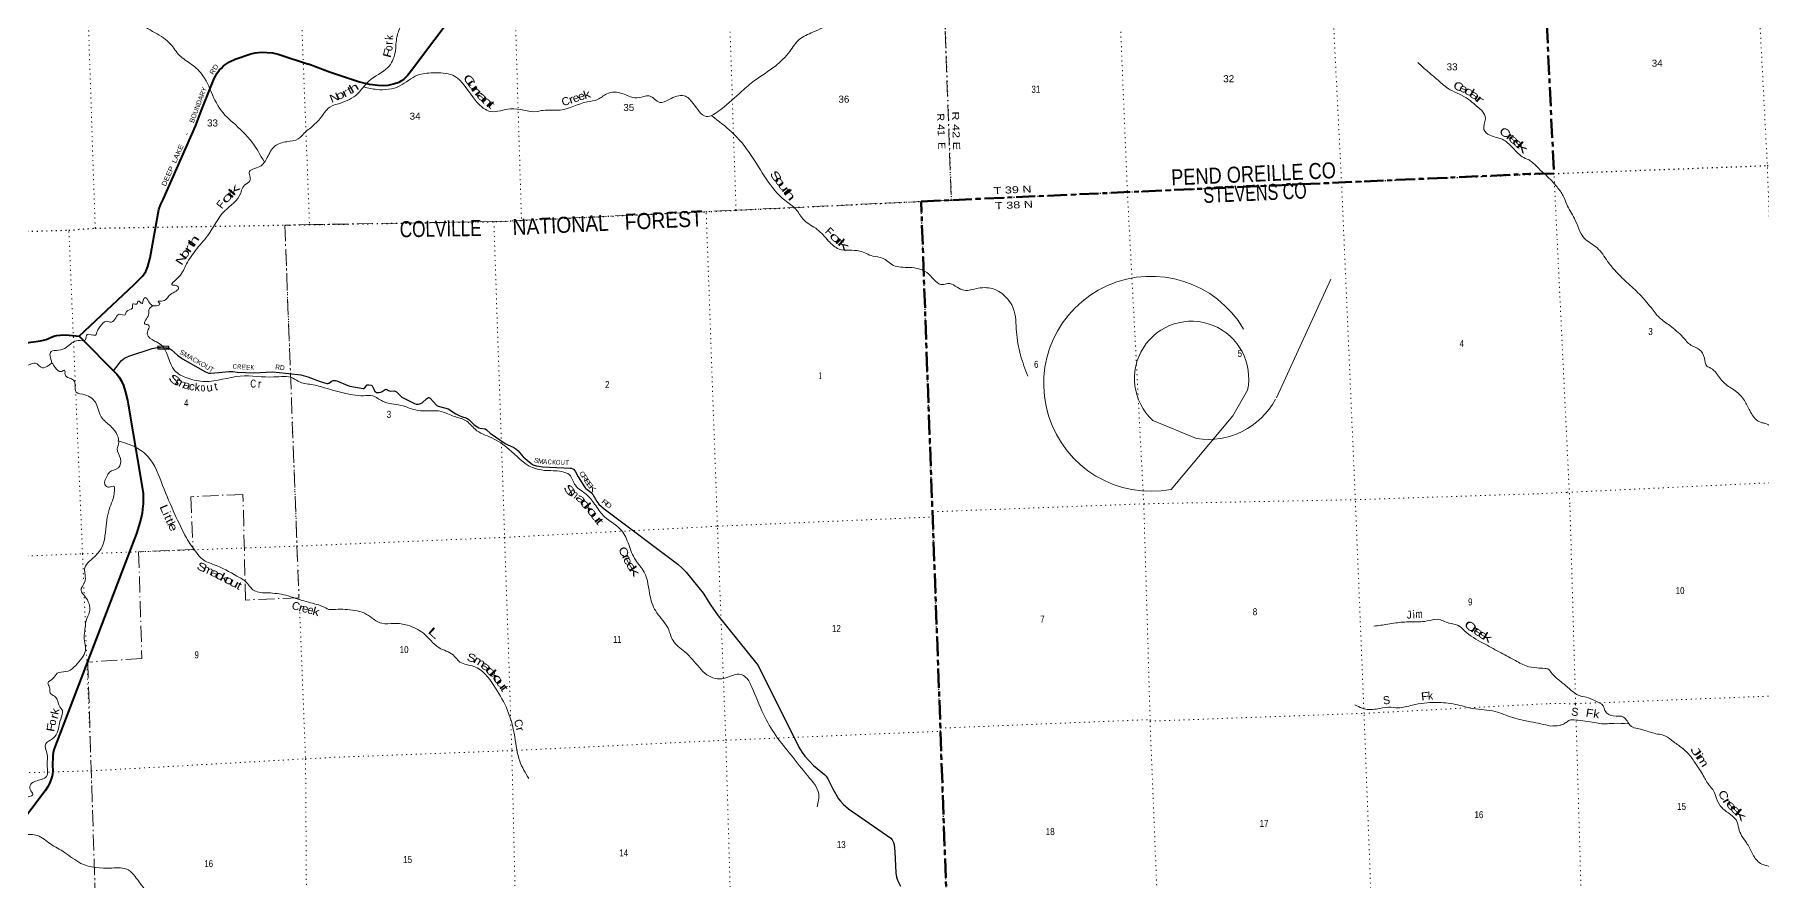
# Model space of a CAD drawing. Header units: feet. Extents: x 727543 to 978287, y 379550 to 572970.
# Drawn here: x 813694 to 856891, y 490263 to 511424 of the extents above; entities that cross this region are included whole.
import ezdxf
from ezdxf.enums import TextEntityAlignment as Align

# ---------------------------------------------------------------- set-up
doc = ezdxf.new("R2010")
doc.units = ezdxf.units.FT
doc.header["$LTSCALE"] = 80
for name, pattern in [('DOT_DASHED', [7.7, 5, -1.2, 0.3, -1.2]), ('DOTTED', [1.5, 0.3, -1.2]), ('LONG_DASH_SHORT_DASH', [9.9, 6, -1.2, 1.5, -1.2])]:
    doc.linetypes.add(name, pattern=pattern)
for name, color, linetype, lineweight in [('11', 7, 'LONG_DASH_SHORT_DASH', 60), ('26', 7, 'Continuous', 40), ('29', 7, 'Continuous', 25), ('31', 7, 'Continuous', 13), ('34', 7, 'Continuous', 25), ('39', 7, 'Continuous', 13), ('44', 7, 'DOT_DASHED', 13), ('6', 7, 'DOTTED', 25), ('7', 7, 'DOTTED', 13)]:
    doc.layers.add(name, color=color, linetype=linetype, lineweight=lineweight)
for name, color, linetype in [('12', 7, 'Continuous'), ('27', 7, 'Continuous'), ('30', 7, 'Continuous'), ('41', 7, 'Continuous')]:
    doc.layers.add(name, color=color, linetype=linetype)

msp = doc.modelspace()

# ---------------------------------------------------------------- linework, layer by layer
at = {"layer": '11'}
for points in [[(851097.39, 521936.82), (851241.72, 518597.66), (851423.11, 513274.52), (851679.28, 507951.44), (851068.04, 507941.17)], [(837024.85, 475314.86), (835858.34, 507254.3), (851067.93, 507941.18)]]:
    msp.add_lwpolyline(points, dxfattribs=at)
at = {"layer": '26'}
for points in [[(824262.75, 512043.24), (823115.76, 510526.49), (823022.12, 510405.59), (822922.44, 510308.87), (822865.04, 510266.55), (822798.59, 510227.26), (822671.72, 510184.94), (822593.18, 510166.81), (822526.73, 510154.72), (822417.98, 510145.65), (822282.05, 510148.67), (822069.76, 510174.52), (821794.72, 510239.58), (821064.71, 510484.17), (820542.11, 510687.66)], [(814806.86, 503889.58), (816185.58, 505176.92), (816393.45, 505386.05), (816479.01, 505501.88), (816529.4, 505628.18), (816586.5, 505845.65), (816804.95, 507052.82), (816843.92, 507171.41), (816906.8, 507303.02), (817718.6, 509134.57), (817886.92, 509578.48), (818184.74, 510322.61), (818225.23, 510405.21), (818254.69, 510453.46), (818318.98, 510539.23), (818356.48, 510579.43), (818420.77, 510641.08), (818468.98, 510678.6), (818567.78, 510739.63), (818712.84, 510805.95), (819097.91, 510939.8), (819212.03, 510971.29), (819368.06, 510981.37), (819639.86, 510966.26), (819785.82, 510936.04), (819886.25, 510905.03), (820542.11, 510687.66)], [(812760.83, 503624.56), (813842.83, 503769.32), (813917.11, 503784.51), (813985.06, 503807.17), (814180.16, 503888.48), (814246.79, 503902.86), (814332.35, 503915.45), (814475.76, 503918.43), (814806.86, 503889.58)], [(814806.86, 503889.58), (815747.24, 502940.52), (815813.38, 502861.61), (815861.03, 502778.7), (815914.05, 502655.12), (815956.14, 502512.71), (816014.7, 502287.26), (816037.36, 502184.23), (816387.86, 500112.4), (816406.04, 499956.94), (816411.79, 499816.32), (816411.08, 499702.61), (816394.82, 499566.6), (816380.88, 499463.39), (816349.53, 499317.39), (816241.52, 498955.6), (814212.69, 493646.51), (814180.1, 493549.51), (814162.49, 493479), (814155.08, 493400.69), (814146.29, 493149.39), (814147.39, 493030.77), (814139.48, 492936.62), (814112.15, 492819.24), (814059.69, 492689.62), (814019.04, 492615.27), (813961.48, 492522.55), (812985.97, 491239.1)]]:
    msp.add_lwpolyline(points, dxfattribs=at)
at = {"layer": '29'}
for points in [[(815666.06, 503022.44), (815865.59, 503276.03), (815939.56, 503335.62), (816047.63, 503391.68), (816635.93, 503582.35), (816761.52, 503604.1), (816844.58, 503603.08), (816978.73, 503598.82), (817044.74, 503592.43), (817067.39, 503577.34), (817115, 503548.69), (817263.85, 503410.32), (817394.65, 503321.89), (817966.77, 502994.69), (818010.47, 502977.16), (818048.8, 502966.51), (818091.38, 502964.38), (818302.3, 502975.67), (818551.34, 503006.99), (818648.19, 503007.48), (818755.27, 502991.65), (819175.12, 502972.08), (819640, 502994.55), (819738.46, 502988.3), (820347.47, 502920.11), (820412.72, 502904.5), (820527.29, 502872.13), (820836.79, 502756.91)], [(820836.79, 502756.91), (820999.56, 502705.23), (821015.12, 502703.93), (821030.37, 502703.76), (821046.23, 502709.12), (821061.79, 502716.9), (821108.6, 502757.74), (821133.09, 502768.79), (821161.61, 502776.57), (821188.84, 502780.47), (821220.48, 502778.99), (821253.66, 502772.68), (821523.89, 502655.86), (821577.76, 502641.66), (821907.91, 502578.76), (821925.2, 502581.98), (821940.75, 502591.06), (822001, 502661.63), (822009.46, 502667.59), (822022.43, 502671.48), (822050.95, 502671.48), (822107.99, 502665), (822122.05, 502657.11), (822132.62, 502648.13), (822174.38, 502564.78), (822201.33, 502508.03), (822214.29, 502495.05), (822236.33, 502482.98), (822263.56, 502476.89), (822286.89, 502476.9), (822312.82, 502479.49), (822351.71, 502488.57), (822380.54, 502501.69), (822459.32, 502558.62), (822480.62, 502562.71), (822498.21, 502558.62), (822542.29, 502527.49), (822567.14, 502518.31), (822596.74, 502514.52), (822683.59, 502518.4), (822709.52, 502513.21), (822725.08, 502506.73), (822739.22, 502497.99), (822833.98, 502401.65), (822879.81, 502367.39), (823189.08, 502202.21), (823238.46, 502188.91), (823290.32, 502188.91), (823344.77, 502201.88), (823387.65, 502221.4), (823503.74, 502331.53), (823539.23, 502354.95), (823552.19, 502357.55), (823569.38, 502350.66), (823585.9, 502339.39), (823660.17, 502254.05), (823733.69, 502173.34), (823754.97, 502157.63), (823780.36, 502142.21), (823819.25, 502126.64), (824036.46, 502075.82), (824227.31, 501947.53), (824291.14, 501911.31), (824365.03, 501883.31), (824501.89, 501839.2), (824547.83, 501804.94), (824679.8, 501684.11), (824757.85, 501623.34), (824798.2, 501600.87), (824838.23, 501587.02), (824960.67, 501570.03), (824993.8, 501548.1), (825086.15, 501462.92), (825455.69, 501207.79), (825509.77, 501177.1), (825673.12, 501104.46), (825727.47, 501071.12), (825787.21, 501018.84), (825913.23, 500874.07), (826107.91, 500703.62), (826160.57, 500673.79), (826233.17, 500650.44), (826300.58, 500637.47), (826393.34, 500624.01), (826924.31, 500599.34)], [(826924.31, 500599.34), (827091.64, 500591.56), (827113.42, 500588.16), (827147.14, 500575.19), (827165.28, 500562.22), (827206.77, 500510.33), (827282.21, 500376.59), (827440.12, 500126.36), (827463.46, 500097.82), (827476.08, 500085.18), (827606.07, 499978.48), (827637.18, 499951.24), (827652.74, 499929.19), (827751.26, 499757.95), (827778.48, 499719.04), (827803.11, 499690.5), (827933.13, 499576.09), (829777.61, 498189.44), (829887.73, 498092.35), (829981.72, 497987.19), (830411.16, 497464.74), (830590.78, 497176.71), (830787.97, 496901.58), (831784.45, 495655.4), (832796.91, 493619.9), (832882.42, 493484.69), (832949.63, 493395.13), (833167.28, 493159.23), (833442.46, 492932.09), (833486.54, 492890.58), (833528.07, 492827.11), (833651.76, 492574.81), (833791.28, 492329.28), (833839.16, 492265.33), (833909.17, 492192.68), (834040.04, 492072.64), (835098.61, 491347.28), (835138.17, 491302.8), (835169.81, 491237.68), (835184.84, 491186.06), (835200.17, 491001.25), (835224.69, 490480.38), (835244.47, 490368.82), (835267.81, 490296.18), (835339.98, 490143.04)]]:
    msp.add_lwpolyline(points, dxfattribs=at)
at = {"layer": '31'}
for p, q in [((816779.24, 503646.38), (817054.08, 503637.1)), ((816915.27, 503600.51), (816915.28, 503600.94)), ((817054.08, 503637.1), (817051.3, 503554.64))]:
    msp.add_line(p, q, dxfattribs=at)
msp.add_lwpolyline([(817051.3, 503554.64), (816776.46, 503563.92), (816779.24, 503646.38)], dxfattribs=at)
msp.add_lwpolyline([(816784.72, 503571.64), (816786.96, 503638.11), (817045.81, 503629.37), (817043.57, 503562.9)], close=True, dxfattribs=at)
at = {"layer": '34', "lineweight": 13}
for p, q in [((846104.66, 505312.84), (844746.12, 502342.67)), ((842743.33, 501333.94), (841650.89, 501782.27))]:
    msp.add_line(p, q, dxfattribs=at)
msp.add_lwpolyline([(844017.83, 502538.82), (843653.69, 501894.35), (842113.08, 500059.01)], dxfattribs=at)
for centre, radius, start, end in [((841608.05, 502697.51), 2686.39, 30.62321, 280.8358), ((842619.82, 502831.75), 1428.37, 348.16577, 227.28532), ((843046.74, 503201.57), 1892.12, 260.77252, 332.04707)]:
    msp.add_arc(centre, radius, start, end, dxfattribs=at)
at = {"layer": '39'}
for points in [[(852056.63, 517932.32), (852310.55, 517813.92), (852489.98, 517685.36), (852717.21, 517509.56), (853164.96, 517325.73), (853535.74, 517364.38), (853851.94, 517403.54), (854162.11, 517369.67), (854138.59, 517415.56), (854186.3, 517516.05), (854274.55, 517684.44), (854364.13, 517950.01), (854444.53, 518110.09), (854603.44, 518136.77), (854791.87, 518119.75), (855063.68, 518228.5), (855205.53, 518287.09), (855430.07, 518352.02), (855661.51, 518386.8), (855746.7, 518447.85), (855839.69, 518519.24), (855904.97, 518569.63), (855981.82, 518567.72), (856049.92, 518589.85), (856271.92, 518672.93), (856570.72, 518756.12), (856776.54, 518767.92), (856961.99, 518785.23), (857371.7, 518804.73), (857528.73, 518754.46), (857622.59, 518722.67), (857761.77, 518659.76), (857909.72, 518572.82), (858083, 518591.81), (858213.09, 518565.08), (858591.63, 518543.24), (858915.74, 518588.68), (859160.92, 518421.48), (859431.64, 518208.44), (859535.59, 518176.93), (859843.79, 517924.46), (860208.95, 517586.56), (860446.85, 517390.82), (860579.66, 517267.03), (860924.15, 517017.6), (861237.63, 516720.76), (861614.21, 516263.79), (861826.86, 516103.77), (862264.64, 515842.77), (862511.54, 515758.58), (862731.17, 515710.05), (863008.17, 515705.62), (863334.9, 515585.21), (863799.8, 515438.28), (864104.12, 515469.01), (864459.8, 515325.12), (864745.43, 515157.01), (865084.9, 515014.69), (865338.41, 514983.3), (865475.92, 514908.21), (865770.87, 514695.84), (866177.13, 514405.63), (866532.21, 514211.13), (866685.56, 514075.77), (866869.7, 513923.05), (867014.2, 513959.45), (867351.59, 514035.62), (867468.11, 513988.28), (867593.92, 513825.84), (867737.1, 513765.07), (867862.13, 513774.62), (867887.06, 513678.18), (867923.88, 513590.17), (868049.32, 513369.04), (868131.15, 513189.19), (868259.88, 512994.46), (868441.65, 512926.67), (868600.83, 512799.57), (868840.59, 512753.63), (869070.07, 512569.79), (869474.37, 512277.51), (869668.88, 512187.81), (870028.08, 512135.08), (870061.94, 512008.53), (870087.07, 511760.33), (870136.48, 511367.09), (870175.1, 511070.7), (870234.68, 510819.4), (870279.39, 510377.48), (870350.17, 510015.19), (870521.42, 509601.07)], [(814841.92, 517176.95), (814928.55, 516485.72), (814978.77, 515851.94), (814960.25, 515274.5), (814847.74, 514780.88), (814941.26, 514300.37), (815284.44, 513917.43), (815636.98, 513381), (815943.14, 513015.01), (816103.24, 512599.51), (816220.6, 512131.95), (816467.01, 511620.23), (816707, 511470.56), (817093.34, 511186.24), (817317.65, 510904.48), (817616.97, 510677.91), (817904.02, 510396.27), (818171.85, 509850.87), (818506.74, 509356.33), (818646.67, 509231.58), (819140.04, 508720.19), (819431.57, 508250.49)], [(821932.17, 510114.09), (822252.52, 510050.95), (822825.26, 510140.8), (823269.75, 510408.33), (823650.21, 510466.86), (824148.49, 510406.23), (824744.05, 509745.88), (825099.35, 509501.83), (825590.78, 509570.52), (826261.44, 509502.06), (826406.18, 509529.65), (826837.13, 509537.4), (827515.73, 509744.57), (827770.76, 509800.51), (828000.32, 509942.57), (828394.87, 509948.99), (828700.41, 509844.83), (828923.93, 509877.34), (829063.13, 509890.56), (829322.26, 509728.01), (829556.48, 509799.38), (829933.56, 509894.23), (830153.01, 509709.98), (830487.22, 509380.13), (830847.35, 509549.26), (831376.8, 510010.08), (831692.89, 510274.77), (832213.82, 510638.09), (832572.71, 511003.56), (832820.57, 511306.23), (833152.1, 511482.41), (833638.33, 511690.6), (833939.26, 511764.42), (834399.03, 511813.73), (834834.6, 511860.11), (835054.15, 511890.46), (835270.09, 511963.19), (835782.64, 512008.36), (836148.62, 512183.78), (836353.85, 512272.31), (836704.2, 512378.32), (837448.55, 512559.56), (837660.59, 512682.76), (837961.07, 512768.72), (839027.41, 512947.63), (839366.47, 512918.66)], [(822868.44, 511669.01), (822755.51, 511385.47), (822708.22, 510970.73), (822523.65, 510599.53), (822054.38, 510262.4), (821770.58, 509946.26), (821322.03, 509705.04), (821074.42, 509612.93), (820832.17, 509322.61), (820648.68, 509139.73), (820602.68, 509094.24)], [(848279.58, 510724.9), (848531.09, 510495.25), (848748.45, 510312.94), (849030.51, 510078.35), (849480.54, 509845.89), (849680.59, 509693.31), (849963.73, 509321.09), (849927.34, 509048.47), (850074.14, 508912.15), (850422.9, 508789.34), (850691.04, 508548.16), (850959.67, 508330.52), (851060.17, 508291.04)], [(830625.31, 509389.27), (831119.17, 508992.39), (831595.79, 508426.86), (832454.38, 507282.2), (832727.98, 507057.42), (832932.48, 506785.56), (833263.07, 506552.76), (833543.05, 506265.45), (833807.66, 506064.63), (834323.76, 506014.78), (834654.47, 505887.26), (834889.09, 505839.2), (835165.15, 505657.02), (835559.87, 505604.73), (836054.13, 505434.63), (836395.81, 505175.91), (836528.42, 505203.06), (836892.76, 505042.35), (837235.71, 505075.21), (837638.58, 505075.86), (838161, 504584.9), (838241.58, 503998.73), (838342.29, 503415.32), (838528.06, 502885.66)], [(814129.47, 503222.31), (814105.62, 503502.82), (814294.77, 503535.59), (814496.61, 503611.29), (814784.34, 503778.97), (814965.83, 503799.33), (815011.91, 503930.44), (815216.89, 503915.17), (815263.88, 504019.99), (815329.2, 504121.39), (815492.41, 504260.54), (815620.7, 504238.61), (815726.25, 504347.45), (815810.26, 504435.32), (815962.47, 504424.33), (815994.05, 504506.36), (816138.92, 504590.24), (816151.61, 504691.86), (816246.85, 504689.04), (816284.77, 504763.2), (816381.83, 504707.82), (816407.76, 504777.52), (816457.89, 504850.06), (816586.6, 504698.62), (816693.83, 504641.56), (816823.37, 504700.63), (816787.05, 504756.06), (816863.74, 504762.72), (817090.88, 504926.32), (817291.26, 505103.16), (817232.76, 505155.81), (817125.04, 505168.32), (817259.31, 505324.7), (817468.88, 505645.55), (817707.04, 506017.98), (818023.69, 506403.2), (818451.76, 507020.93), (818841.9, 507447.12), (818869.3, 507533.06), (818941.94, 507656.97), (819077.75, 507768.87), (819084.58, 507864.23), (819058.5, 507974.65), (819322.53, 508125.33), (819511.12, 508350.35), (819703.6, 508638.24), (819999.43, 508747.51), (820286.54, 508816), (820472.62, 508996.41), (820602.68, 509094.24)], [(851060.17, 508291.04), (851155.46, 508214.4), (851289.55, 508084.27), (851482.45, 507907.51), (851755.38, 507615.61), (851911.16, 507393.3), (852000.01, 507179.25), (852191.72, 506828.43), (852435.81, 506339.44), (852757.98, 506093.43), (853020.03, 505756.71), (853197.97, 505537.04), (853493.28, 505239.69), (853819.16, 504933.08), (854105.28, 504603.1), (854320.64, 504346.02), (854574.64, 504152.76), (854744.19, 504015.82), (854901.97, 503866.42), (855101.67, 503663.55), (855310.77, 503558.07), (855440.12, 503341.09), (855504.46, 503136.48), (855596.7, 503090.48), (855745.95, 502957.02), (855951.15, 502701.69), (856210.81, 502522.75), (856440.03, 502276.17), (856574.33, 502026.96), (856771.4, 501773.42), (856887.98, 501724.05), (856965.29, 501705.97), (857117.22, 501621.16), (857352.77, 501364.65), (857627.11, 501022.2), (857751.04, 500782.81), (857877.88, 500511.13), (857877.77, 500515.17), (857946.62, 500438.17), (858107.78, 500240.29), (858265.95, 500076.74), (858395.89, 499766.69), (858491.83, 499516.41), (858674.71, 499264.5), (858774.72, 499085.16), (858771.06, 498927.21), (858773.66, 498617.67), (858824.17, 498329.7), (858861.35, 498156.71), (859192.82, 497722.76), (859384.57, 497442.77), (859669.42, 497230.12), (859964.28, 496948.95), (860202.23, 496751.19), (860476.53, 496554.44), (860610.8, 496450.93), (860733.98, 496237.83), (860888.97, 496043.83), (861084.95, 495901.56), (861223.65, 495784), (861325.64, 495317.36), (861332.17, 495011.98), (861389.73, 494760.63), (861412.08, 494684.35), (861453.35, 494509.45), (861497.86, 494435.81), (861537.66, 494313.48), (861553.17, 494192.49), (861598.41, 493876.04), (861651.05, 493800.61), (861776.09, 493593.64), (861857.34, 493506.86), (862105.78, 493078.7), (862309.27, 492740.34), (862337.28, 492678.39), (862335.21, 492680.36), (862349.66, 492524.94), (862456.35, 492323.53), (862546.08, 492006.29), (862650.41, 491600.42), (862653.03, 491218.03), (862703.25, 490940.17), (862715.67, 490857.55), (862532.32, 490548.9), (862488.38, 490385.79), (862486.47, 490165.16), (862486.42, 489517.6), (862478.41, 489009.45), (862480.85, 488705.98), (862463.01, 488476.81), (862507.63, 488182.6), (862622.13, 487702.15)], [(803844.79, 505309.99), (803952.03, 505076.86), (804110.65, 504997.27), (804147.05, 504881.13), (804087.66, 504725.29), (804176.14, 504566.4), (804336.51, 504377.58), (804562.42, 503990.64), (804841.53, 503704.68), (805148.59, 503429.8), (805355.6, 503355.91), (805712.58, 503218.33), (805664.61, 503083.11), (805592.46, 502945.05), (805658.14, 502918.96), (805764.11, 502956.98), (805781.06, 502876.61), (805768.02, 502785.09), (806002.92, 502724.29), (806152.68, 502549.28), (806335.37, 502241.82), (806374.98, 502091.38), (806557.65, 502018.68), (806611.2, 501933.49), (806816.39, 501853.46), (807014.97, 501672.02), (807266.1, 501668.45), (807718.79, 501866.06), (808211.85, 502125.75), (808542.12, 502292.86), (808620.2, 502376.48), (808837.66, 502410.22), (809107.75, 502561.11), (809393.39, 502730.75), (809735.09, 502859.8), (810001.91, 502929.62), (810152.16, 502975.23), (810388.58, 503046.04), (810790.73, 503124.53), (810906.96, 503100.16), (811025.35, 503013.13), (811122.54, 503012.4), (811241.2, 503152.05), (811311.62, 503223.27), (811822.25, 503325.7), (812172.46, 503384.2), (812371.65, 503360.65), (812636.6, 503250.28), (812654.59, 503139.58), (812803.38, 503110.26), (812910.89, 503162.5), (812967.71, 503217.06), (813136.5, 503253.18), (813376.42, 503164.23), (813580.35, 503179.28), (813714.7, 503216.25), (813888.94, 503094.69), (814044.63, 503158.7), (814129.47, 503222.31)], [(816666.34, 504649.09), (816553.35, 504547.72), (816543.45, 504423.92), (816460.43, 504190.37), (816550.65, 504157.02), (816536.08, 504051.28), (816511.68, 503937.11), (816695.75, 503765.29), (816856.72, 503671.25), (817196.8, 503031.54), (817523.24, 502840.3), (817951.34, 502753.72), (818835.33, 502889.13), (819680.21, 502867.38), (820150.76, 502840.94), (820332.46, 502737.85), (820662.66, 502672.22), (820839.91, 502629.73)], [(814129.47, 503222.31), (814208.4, 503105.6), (814365.63, 503007.75), (814445.6, 503036.79), (814457.32, 502931.95), (814670.81, 502787.45), (814735.73, 502490.13), (814954.66, 502422.72), (815235.65, 502199.57), (815300.7, 502015.59), (815387.93, 501834.4), (815620.11, 501617.67), (815790.81, 501188.37), (815762.37, 501074.06), (815841.72, 500827.83), (815788.88, 500599.35), (815568.01, 500488.6), (815498.85, 500380.99), (815451.1, 500181.03), (815562.8, 500111.98), (815679.44, 500134.18), (815695.13, 500031.49), (815559.68, 499557.33), (815500.15, 499288.15), (815464.05, 498985.36), (815392.74, 498646.96), (815189.65, 498372.88), (814943.55, 498054.82), (814957.85, 497933.88), (814940.56, 497730.9), (814856.35, 497531.71), (814954.45, 497387.32), (815064.91, 497002.51), (814981.74, 496772.99), (814954.7, 496559.56), (814934.83, 496372.69), (814954.44, 495980.73), (814841.29, 495798.76), (814472.9, 495504.87), (814259.76, 495463.19), (814154.91, 495334.13), (814029.48, 495214.49), (814071.53, 495110.68), (814086.45, 494971.54), (814190.55, 494888.07), (814280.5, 494745.42), (814305.88, 494655.21), (814389.13, 494530.55), (814347.87, 494318.66), (814205.03, 493882.7), (814082.67, 493791.49), (813972.51, 493698.68), (814002.5, 493475.06), (814012.07, 493139.42), (813992.49, 492885.77), (813867.55, 492810.67), (813604.43, 492692.4), (813580.73, 492558.01), (813653.52, 492443.11), (813538.48, 492374.42), (813346.54, 492305.13), (813139.83, 492136.16), (812931.16, 491847.72), (812946.51, 491579.07), (812885.94, 491340.21), (812790.85, 491104.22), (812907.01, 490847.1), (812988.39, 490659.64), (813269.3, 490438.51), (813363.85, 490221.13), (813405.21, 489961.46), (813369.03, 489719.39), (813343.81, 489277.32), (813321.23, 489110.59), (813286.87, 488874.65), (813202.16, 488748.3), (813272.03, 488600.92), (813481.43, 488047.46), (813521.46, 487767.51), (813341.52, 487526.59), (813162.9, 487305.97), (813156.78, 486955.63), (813278.67, 486532.75), (813462.82, 486065.45), (813552.63, 485926.85), (813616.15, 485904.73), (813680.16, 485809.77), (813669.01, 485663.67), (813574.6, 485700.92), (813488.64, 485669.65), (813452.59, 485599.61)], [(820839.91, 502629.73), (821650.38, 502420.78), (821918.46, 502398.25), (822149.48, 502392.57), (822395.35, 502259.9), (822852.68, 502157.28), (823272.35, 502033.02), (823866.62, 502004.26), (824186.79, 501880.07), (824468.31, 501782.94), (824707.13, 501561.44), (825123.58, 501345.87), (825553.73, 501064.18), (826142.88, 500602.84), (826443.81, 500534.85), (826870.3, 500505.26), (827065.68, 500423.36), (827216.81, 500160.44), (827495.11, 499928.98), (827722, 499653.89), (827942.97, 499374.54), (828375.06, 499026.02), (828547.9, 498680.11), (828716.03, 498297.59), (828935.96, 497991.88), (829084.23, 497381.88), (829251.25, 496975.03), (829530.88, 496588.51), (829655.79, 496279.3), (829947.53, 496002.55), (830316.57, 495607.17), (830503.53, 495425.77), (830928.06, 495334.09), (831304.76, 495439.05), (831450.49, 495385.69), (831619.79, 495134.81), (831918.9, 494443.3), (832226.35, 493907.99), (832608.97, 493419.99), (833025.23, 492898.8), (833299.11, 492449.31), (833258.53, 492125.92)], [(815775.82, 501270.83), (816228.8, 501108.2), (816534.47, 500873.74), (816895.24, 500157.46), (817203.58, 499435.35), (817493.15, 498846.17), (817738.59, 498480.13), (817894.21, 498311.39), (818184.26, 498177.6), (818754.8, 497893.49), (818993.26, 497729.6), (819180.26, 497531.58), (819530.47, 497472.69), (819973.83, 497412.95), (820487.4, 497254.4), (820898.49, 497132.84), (821049.88, 497056.45)], [(821049.88, 497056.45), (821514.35, 497056.9), (821994.67, 496934.87), (822375.51, 496712.01), (822687.39, 496709.31), (823019.13, 496662.8), (823415.31, 496462.77), (823807.41, 496100.64), (824156.25, 495921.14), (824328.83, 495745.28), (824677.05, 495636.62), (825174.69, 495158.92), (825482.22, 494621.59), (825700.47, 493872.45), (825824.41, 493263.58), (826052.98, 492834.69)], [(847173.07, 496640.16), (847523.5, 496689.5), (847726.8, 496721.27), (848075.97, 496750.31), (848506.46, 496770.19), (848768.08, 496812.2), (849053.03, 496717.41), (849283.98, 496659.09), (849449.14, 496519.4), (849905.69, 496220.37), (850308.84, 495996.31), (850680.53, 495801.45), (850981.82, 495648.55), (851250.96, 495597.71), (851452.34, 495583.4), (851545.6, 495568.61)], [(851544.8, 495569.56), (851733.09, 495347.81), (851896.3, 495220.82), (852109.63, 495036.54), (852350.03, 494895.5), (852535.16, 494852.09), (852727.59, 494764.36), (852906.57, 494651.97), (852952.31, 494533.85), (852965.05, 494511.95), (853160.24, 494397.99), (853419.69, 494370.81), (853587.25, 494160.97), (853879.14, 494057.79), (854225.61, 493954.12), (854408.5, 493918.73), (854618.16, 493793.04), (854847.3, 493621.34), (855067.19, 493419.02), (855239.75, 493174.92), (855434.31, 492866.68), (855498.29, 492747.04), (855565.46, 492657.85), (855670.28, 492523.16), (855744.32, 492332.98), (855880.13, 492102.02), (856095.08, 491931.95), (856259.99, 491744.29), (856310.2, 491539.28), (856397.98, 491363.65), (856547.75, 491139.15), (856688.74, 490867.86), (856910.2, 490681.78), (857081.58, 490623.82), (857162.78, 490539.06), (857249.46, 490474.7), (857394.99, 490401.85), (857507.32, 490287.61), (857575.46, 490164.04), (857718.65, 489813.89), (857769.78, 489720.2), (857815.9, 489660.78), (858023.07, 489407.52), (858047.51, 489256.43), (858095.62, 489126.24), (858230.51, 488783.95), (858338.27, 488544.12), (858499.79, 488261.26), (858605.46, 488096.24), (859101.66, 487770.09), (859471.54, 487624.56), (859574.32, 487562.67), (859671.69, 487405.51), (859770.54, 487122.93), (859835.15, 486981.06), (859856.66, 486862.26), (859844.73, 486566.48), (859848.49, 486360.18), (859850.49, 486216.55), (859811.78, 486011.09), (859815.44, 485735.98), (859827.03, 485610.84), (859822.29, 485491.31), (859827.16, 485317.42), (859842.81, 485119.54), (859937.17, 484853.02), (859908.92, 484779.39), (859915.45, 484690.53), (859965.37, 484495.63), (859992.51, 484320.33), (860063.72, 484231.25), (860185.73, 483987.76), (860264.7, 483838.19), (860349.97, 483607.85), (860442.79, 483468.78), (860506.77, 483349.14), (860543.59, 483261.13), (860679.38, 483103.02), (860809.27, 483011.52), (860996.38, 482897.34), (861167.65, 482843.42), (861383.86, 482772.54), (861430.65, 482761.7), (861499.48, 482757.55), (861635.35, 482741.09), (861740.7, 482731.88), (861760.95, 482730.42), (862014.3, 482632.25), (862147.7, 482415.39), (862124.81, 482005.98), (862133.49, 481840.28)], [(851602.14, 494145.87), (851096.67, 494251.81), (850647.35, 494356.76), (850210.45, 494508.72), (849650.84, 494585.32), (849219.87, 494686.89), (848730.2, 494733.66), (848135.43, 494667.25), (847785.68, 494599.72), (847540.06, 494617), (847238.15, 494569.46), (846883.05, 494590.82), (846703.69, 494677.35)], [(851599.67, 494145.68), (851810.75, 494162.11), (851889, 494182.5), (851986.48, 494237.83), (852069.88, 494290.74), (852128.27, 494298.43), (852340.94, 494282.09), (852582.32, 494250.36), (852783.27, 494219.53), (852967.77, 494198.36), (853018.2, 494201.79), (853183.62, 494212.46), (853527.21, 494202.41)], [(812919.58, 491454.89), (813417.07, 491435.25), (813766.1, 491410.73), (814093.24, 491199.27), (814442.62, 490988.58), (814854.96, 490713.24), (815622.11, 490597.76), (816034.65, 490551.12), (816208.41, 490385.02), (816431.25, 490087.03), (816625.15, 489923.64), (816949.84, 489900.32), (817184.82, 489661.43), (817250.51, 489283.18), (817258.05, 489123.55), (817414.02, 488944.71), (818111.74, 488377.55), (818706.62, 488033.56), (819040.81, 487735.32), (819487.12, 487179.82), (819780.52, 486890.31), (820018.9, 486669.75), (820280.72, 486415.58), (820556.47, 486226.65), (820884.59, 486162.97), (821177.41, 486183.09), (821350.39, 486156.61), (821455.96, 486130.15)]]:
    msp.add_spline(points, degree=3, dxfattribs=at)
at = {"layer": '44'}
for points in [[(836106.9, 521361), (836610.71, 507287.85), (825233.23, 506750.82), (820691.17, 506676.23)], [(820691.17, 506676.23), (819951.54, 506662.55), (820304.21, 497352.01), (818968.84, 497294.85), (818904.37, 499935.27), (817597.43, 499875.59), (817658.66, 498553.72), (816295.77, 498497.91), (816376.14, 495835.47), (815024.56, 495741.04), (815706.21, 474515.5)]]:
    msp.add_lwpolyline(points, dxfattribs=at)
at = {"layer": '6'}
for points in [[(836106.9, 521361), (836227.94, 517961.8), (836231.58, 517873.16), (836419.67, 512666.19), (836610.71, 507287.85)], [(851068.53, 507928.64), (857007.15, 508150.34), (862318.78, 508453.36), (867679.42, 508607.28)], [(820691.17, 506676.23), (825224.21, 506751.06), (825866.96, 506780.95), (830484.36, 506998.45), (831232.49, 507034.58), (835858.34, 507254.3), (836610.71, 507287.85), (841002.48, 507489.31), (846371.77, 507728.75), (851068.53, 507928.64)], [(837024.85, 475314.86), (836928.11, 477983.44), (836923.26, 478083), (836733.95, 483255.06), (836731.53, 483333.37), (836535.55, 488624.12), (836530.7, 488756.47), (836340.18, 494009.57), (836336.53, 494090.92), (836146.01, 499365.89), (836144.8, 499501.87), (836135.09, 499625.72), (835858.34, 507254.3)], [(804806.21, 506192.84), (809217.19, 506367.7), (809790.93, 506401.45), (814551.43, 506537.65), (815209.66, 506586.44), (819951.54, 506662.55), (820557.87, 506674.06), (820691.17, 506676.23)]]:
    msp.add_lwpolyline(points, dxfattribs=at)
at = {"layer": '7'}
msp.add_line((836336.43, 494093.05), (841583.2, 494306.81), dxfattribs=at)
for points in [[(856371.18, 522140.84), (856545.53, 518789.82), (856734.03, 513501.28), (857009.94, 508224.64), (857319.74, 500234.55), (857525.42, 494910.06), (857744.9, 489598.09), (857976.04, 484302.65), (858198.73, 478948.28), (858305.49, 476130.43)], [(840481.69, 521530.06), (840575.39, 518126.58), (840793.76, 512814.19), (841015.28, 507488.96), (841424.64, 499698.32), (841583.2, 494306.81), (841580.59, 494268.24), (841797.24, 488947.7), (842016.61, 483554.37)], [(847313.47, 483809.93), (847133.36, 489127.77), (846930.33, 494462.99), (846713, 499801.73), (846369.34, 507719.04), (846098.86, 513066), (845892.19, 518336.3), (845787.9, 521732.77)], [(831230.61, 507034.48), (831054.51, 512354.75), (830855.01, 517649.61), (830747.27, 521161.56)], [(815209.66, 506586.44), (815036.88, 511824.39), (814867.93, 517127.24), (814799.7, 520567.12)], [(820099.77, 520763.39), (820174.07, 517348.85), (820362.4, 512012.26), (820568.46, 506674.23)], [(825664, 514674.68), (825701.45, 512248.97), (825867.86, 506780.99)], [(852221.13, 494664.86), (852220, 494703.69), (852076.54, 499698.65), (851679.28, 507951.44)], [(825176.34, 506750.27), (825445.64, 498859.57), (825626.12, 493531.62), (825750.98, 488175.3)], [(831727.38, 475115.04), (831541.63, 477850.71), (831314.14, 483081.78), (831132.38, 488444.09), (830975.48, 493791.13), (830765.93, 499138.25), (830485.35, 506998.5)], [(815706.21, 474515.5), (815620.38, 477186.44), (815448.2, 482505.67), (815279.65, 487803.06), (815111.11, 493026.45), (814893.54, 498447.77), (814551.43, 506537.65)], [(819951.54, 506662.55), (820257.17, 498641.97), (820312.41, 497256.97)], [(851375.83, 499953.74), (852007.43, 499985.49), (857319.74, 500234.55), (862582.56, 500466.85), (867956, 500720.04)], [(836144.97, 499499.74), (841424.64, 499698.32), (846713, 499801.73), (851375.83, 499953.74)], [(820987.13, 498671.08), (825445.64, 498859.57), (830765.93, 499138.25), (836145.98, 499369.02)], [(805166.39, 498048.93), (809552.2, 498249.24), (814893.54, 498447.77), (820254.74, 498641.97), (820987.13, 498671.08)], [(820323.34, 496983.1), (820469.23, 493325.44), (820503.13, 488005.84), (820712.66, 482700.33), (820923.3, 477362.47), (821018.85, 474714.96)], [(851578.02, 494706.66), (852220, 494703.69), (857525.42, 494910.06), (862858.62, 495135.41), (868180.8, 495392.84), (872834.52, 495560.83), (873267.15, 495577.02)], [(841580.59, 494268.24), (846930.33, 494462.99), (851578.02, 494706.66)], [(852656.81, 484098.4), (852373.43, 489440.48), (852229.96, 494362.09)], [(821185.92, 493363.45), (825626.12, 493531.62), (830975.48, 493791.13), (836339.98, 494014.02)], [(805433.09, 492729.17), (809723.87, 492867.55), (815112.32, 493026.45), (820469.23, 493325.44), (821185.92, 493363.45)]]:
    msp.add_lwpolyline(points, dxfattribs=at)

# ---------------------------------------------------------------- texts
at = {"layer": '12'}
for s, width, p in [('PEND OREILLE CO', 0.85, (842120.2, 507652.02)), ('STEVENS CO', 0.75, (842922.29, 507213.26))]:
    msp.add_text(s, height=400, rotation=2.586, dxfattribs=dict(at, width=width)).set_placement(p)
at = {"layer": '27'}
for s, rotation, width, p in [('RD', 57.493, 1.15, (818158.27, 510411.33)), ('-', 66.096, 1.35, (817530.85, 508883.72)), ('DEEP  LAKE', 66.096, 1.2, (816971.26, 507621.2))]:
    msp.add_text(s, height=120, rotation=rotation, dxfattribs=dict(at, width=width)).set_placement(p)
msp.add_text('BOUNDARY', height=120, rotation=69.234, dxfattribs=at).set_placement((817671.21, 509207.03))
at = {"layer": '30'}
for s, rotation, width, p in [('SMACKOUT', 330.234, 1.05, (817720.92, 503215.92)), ('C', 357.29, 0.7, (818695.01, 503074.35)), ('R', 355.591, 0.7, (818807.44, 503063.98)), ('E', 357.331, 0.75, (818922.86, 503056.6)), ('E', 357.331, 0.75, (819031.9, 503049.58)), ('K', 357.331, 0.7, (819137.76, 503044.15)), ('RD', 353.611, 0.85, (819823.14, 503049.26)), ('S', 342.171, 1.05, (826222.63, 500727.64)), ('M', 350.744, 0.8, (826342.01, 500704.33)), ('A', 355.34, 0.85, (826456.07, 500690.9)), ('C', 357.34, 0.7, (826570.97, 500685.83)), ('K', 357.34, 0.7, (826681.93, 500680.68)), ('O', 357.34, 0.7, (826782.75, 500675.39)), ('U', 357.34, 0.7, (826896.77, 500672.57)), ('T', 357.34, 0.85, (827003.09, 500664.78)), ('C', 299.426, 1.2, (827342.75, 500411.73)), ('R', 302.254, 1.3, (827404.15, 500314.53)), ('E', 302.254, 1.4, (827464.93, 500218.2)), ('E', 305.276, 1.5, (827528.38, 500132.33)), ('K', 309.62, 1.55, (827600.54, 500046.68)), ('R', 318.654, 1.55, (827922.7, 499681.45)), ('D', 323.065, 1.4, (828009.7, 499619))]:
    msp.add_text(s, height=120, rotation=rotation, dxfattribs=dict(at, width=width)).set_placement(p, align=Align.CENTER)
at = {"layer": '41'}
for s, rotation, width, p in [('F', 75.653, 1.4, (822617.24, 510938.95)), ('k', 87.191, 0.9, (822656.56, 511348.11)), ('o', 80.063, 0.95, (822641.13, 511068.31)), ('h', 30.106, 1.55, (821728.23, 510010.77)), ('C', 309.849, 1.6, (824488.14, 510216.16)), ('u', 306.749, 1.85, (824571.22, 510103.54)), ('C', 331.137, 1.3, (849246.41, 510041.12)), ('N', 22.083, 1.2, (821226.05, 509758.76)), ('o', 27.271, 1.4, (821375.62, 509824.95)), ('r', 25.271, 1.5, (821499.27, 509875.89)), ('t', 28.029, 1.35, (821621.41, 509944.19)), ('r', 305.428, 1.85, (824647.64, 509985.74)), ('r', 309.124, 2, (824733.42, 509885.66)), ('a', 313.769, 2.1, (824826.44, 509790.26)), ('n', 316.747, 2.05, (824935.13, 509689.84)), ('t', 320.517, 1.75, (825052.29, 509600.51)), ('C', 17.489, 1.05, (827000.84, 509663.9)), ('r', 18.246, 1.3, (827141.09, 509709.6)), ('e', 18.246, 1.15, (827258.53, 509749.09)), ('e', 18.343, 1.15, (827393.82, 509793.22)), ('k', 17.373, 1.3, (827531.67, 509834.57)), ('e', 336.431, 1.3, (849377.92, 509988.05)), ('d', 331.117, 1.65, (849517.76, 509915.13)), ('a', 325.157, 1.75, (849640.52, 509831.16)), ('r', 320.217, 2.05, (849763.4, 509728.49)), ('C', 328.172, 1.35, (850400.41, 508891.68)), ('r', 324.942, 1.85, (850528.89, 508804.99)), ('e', 318.24, 1.9, (850615.74, 508724.42)), ('e', 317.82, 1.9, (850715.15, 508634.27)), ('k', 316.402, 2.25, (850818.7, 508537.07)), ('S', 305.921, 1.7, (832148.03, 507820.45)), ('k', 49.235, 2.1, (818757.1, 507478.67)), ('o', 306.621, 1.7, (832246.98, 507695.48)), ('u', 306.621, 1.85, (832337.8, 507570.11)), ('t', 308.337, 1.7, (832430.44, 507441.44)), ('o', 48.035, 1.9, (818572.75, 507286.5)), ('r', 49.035, 2.1, (818674.19, 507383.93)), ('h', 308.337, 1.85, (832500.78, 507352.5)), ('h', 55.142, 1.75, (817757.86, 506222.54)), ('o', 318.498, 1.9, (833650.03, 506277.71)), ('r', 318.498, 2.1, (833758.16, 506181.2)), ('k', 318.151, 2.15, (833855.27, 506102.2)), ('N', 57.516, 1.45, (817444.78, 505759.05)), ('o', 57.516, 1.55, (817531.35, 505896.07)), ('r', 57.288, 1.75, (817616.89, 506019.71)), ('t', 55.6, 1.55, (817693.4, 506132.17)), ('S', 321.424, 1.8, (817143.56, 502715.85)), ('m', 331.327, 1.25, (817305.37, 502634.22)), ('a', 341.717, 1.25, (817469.19, 502574.77)), ('c', 349.305, 1.1, (817610.37, 502537.17)), ('o', 4.135, 0.8, (817908.85, 502506.75)), ('u', 8.368, 1.05, (818082.32, 502509.19)), ('C', 358.853, 0.75, (819158.74, 502602.6)), ('S', 309.351, 1.8, (826997.53, 499971.8)), ('a', 322.725, 1.8, (827299.32, 499745.75)), ('c', 309.789, 2.05, (827387.37, 499637.33)), ('L', 293.265, 1.35, (816853.14, 499536.76)), ('i', 293.265, 1.1, (816905.51, 499419.74)), ('t', 293.265, 1.2, (816943.14, 499332.21)), ('k', 309.242, 2.05, (827480.29, 499530.43)), ('o', 309.242, 1.8, (827563.03, 499431.01)), ('u', 308.341, 1.9, (827654.5, 499310.63)), ('t', 295.15, 1.25, (816987.18, 499237.44)), ('l', 295.15, 1.05, (817020.97, 499165.45)), ('e', 295.15, 1.35, (817066.16, 499076.5)), ('t', 308.348, 1.7, (827745.81, 499195.98)), ('C', 296.628, 1.25, (828334.36, 498459.28)), ('S', 334.515, 1.4, (817839.28, 498027.39)), ('m', 335.964, 1.15, (817999.76, 497955.43)), ('r', 297.628, 1.6, (828404.75, 498330.64)), ('e', 295.826, 1.35, (828444.11, 498234.02)), ('e', 300.99, 1.5, (828526.38, 498091.43)), ('k', 305.841, 1.9, (828611.31, 497960.7)), ('a', 333.904, 1.45, (818160.02, 497881.4)), ('c', 333.904, 1.55, (818281.44, 497818.37)), ('k', 333.153, 1.55, (818399.46, 497756.99)), ('o', 333.153, 1.4, (818514.74, 497701.04)), ('u', 333.153, 1.55, (818643.31, 497633.53)), ('t', 332.102, 1.35, (818767.22, 497565.5)), ('r', 342.286, 1.3, (820332.67, 497008.9)), ('e', 345.984, 1.05, (820440.11, 496984.9)), ('e', 345.984, 1.05, (820573.31, 496950.43)), ('k', 344.276, 1.25, (820706.28, 496911.38)), ('J', 3.819, 0.95, (848066.01, 496829.82)), ('m', 2.438, 0.8, (848309.77, 496844.84)), ('L', 318.129, 1.95, (823613.93, 496399.6)), ('C', 321.277, 1.55, (849529.42, 496560.96)), ('r', 325.665, 1.8, (849646.42, 496481.53)), ('e', 325.665, 1.6, (849737.53, 496418.18)), ('e', 326.867, 1.6, (849852.19, 496344.38)), ('k', 328.905, 1.7, (849964.65, 496277.24)), ('S', 342.203, 1.25, (824588.76, 495755.26)), ('m', 329.294, 1.3, (824770.43, 495671.92)), ('a', 321.478, 1.85, (824927.73, 495551.62)), ('c', 316.34, 2.2, (825035.35, 495443.6)), ('k', 312.749, 2.2, (825131.4, 495347.15)), ('o', 308.235, 1.75, (825202.79, 495257.13)), ('u', 305.178, 1.8, (825285.22, 495144.56)), ('t', 303.042, 1.5, (825360.86, 495032.52)), ('F', 6.453, 1.2, (848464.75, 494791.76)), ('k', 3.548, 0.95, (848597.41, 494805.25)), ('F', 79.909, 1.3, (814201.47, 494092.66)), ('k', 77.875, 1.15, (814302.49, 494490.57)), ('r', 74.588, 1.2, (814276.58, 494360.55)), ('r', 284.641, 1.2, (825738.4, 494043.76)), ('J', 306.874, 1.95, (855150.85, 493454.82)), ('i', 304.714, 1.45, (855232.98, 493337.04)), ('m', 301.805, 1.35, (855317.07, 493223.1)), ('C', 296.756, 1.25, (855829.67, 492374.31)), ('r', 301.409, 1.7, (855922.14, 492217.73)), ('e', 312.013, 1.9, (856048.88, 492088.74)), ('e', 316.565, 2, (856157.45, 491980.45)), ('k', 315.695, 2.25, (856272.64, 491858.48))]:
    msp.add_text(s, height=200, rotation=rotation, dxfattribs=dict(at, width=width)).set_placement(p, align=Align.CENTER)
for s, rotation, p in [('r', 88.604, (822645.66, 511212.27)), ('F', 51.456, (818427.08, 507118.32)), ('F', 316.118, (833496.61, 506428.5)), ('k', 354.711, (817757.15, 502512.47)), ('t', 12.095, (818246.24, 502534.93)), ('r', 358.198, (819317.52, 502598.96)), ('m', 321.628, (827116.28, 499885.3)), ('C', 343.401, (820199.28, 497049.64)), ('i', 2.85, (848178.13, 496835.49)), ('S', 6.522, (847504.49, 494693.46)), ('o', 78.276, (814229.72, 494218.19)), ('C', 286.342, (825700.02, 494189.12))]:
    msp.add_text(s, height=200, rotation=rotation, dxfattribs=at).set_placement(p, align=Align.CENTER)
msp.add_text('S', height=200, rotation=352.809, dxfattribs=at).set_placement((852103.02, 494412.4))
at = {"layer": '41', "width": 1.15}
msp.add_text('Fk', height=200, rotation=351.083, dxfattribs=at).set_placement((852464.32, 494386.7))
at = {"layer": '44'}
for s, rotation, width, p in [('COLVILLE', 0.941, 0.8, (822827.6, 506358.26)), ('NATIONAL   FOREST', 2.702, 0.9, (825651.28, 506410.22))]:
    msp.add_text(s, height=400, rotation=rotation, dxfattribs=dict(at, width=width)).set_placement(p)
at = {"layer": '6'}
for s, rotation, width, p in [('R 41  E', 272.05, 1.15, (836274.09, 509004.08)), ('R 42 E', 272.05, 1.35, (836644.31, 509018.55)), ('T 39 N', 2.586, 1.35, (838148.05, 507457.81)), ('T 38 N', 2.586, 1.35, (838183.06, 507078.28))]:
    msp.add_text(s, height=175, rotation=rotation, dxfattribs=dict(at, width=width)).set_placement(p, align=Align.CENTER)
at = {"layer": '7'}
for s, width, p in [('33', 1.05, (849132.64, 510530.66)), ('32', 1.05, (843547.32, 510234.05)), ('36', 1.05, (833927.64, 509721.94)), ('31', 0.85, (838726.02, 509969.43)), ('33', 1.05, (818143.03, 509127.77)), ('34', 1.05, (823208.18, 509296.9)), ('35', 1.05, (828549.33, 509514.21)), ('4', 0.85, (849375.78, 503617.64)), ('6', 0.85, (838736.35, 503096.91)), ('5', 0.85, (843826.09, 503369.14)), ('1', 0.4, (833337.29, 502813.3)), ('2', 0.85, (828012.29, 502591.49)), ('4', 0.85, (817485.58, 502131.24)), ('3', 0.85, (822554.02, 501846.44)), ('9', 0.85, (849586.46, 497160.78)), ('7', 0.85, (838889.95, 496729.23)), ('8', 0.85, (844205.15, 496914.51)), ('11', 0.65, (828261.83, 496224.03)), ('12', 0.85, (833739.47, 496496.27)), ('9', 0.85, (817746.89, 495838.3)), ('10', 0.85, (822933.52, 495969.61)), ('16', 0.85, (849803.23, 491843.38)), ('18', 0.85, (839085.09, 491420.73)), ('17', 0.85, (844431.62, 491625.45)), ('13', 0.85, (833861.65, 491094.98)), ('16', 0.85, (818047.38, 490619.66)), ('15', 0.85, (823021.53, 490722.69)), ('14', 0.85, (828422.58, 490888.27))]:
    msp.add_text(s, height=175, dxfattribs=dict(at, width=width)).set_placement(p, align=Align.CENTER)
for s, width, p in [('34', 1.05, (854123.35, 510620.62)), ('3', 0.85, (854038.44, 503916.75)), ('10', 0.85, (854722.11, 497442.49)), ('15', 0.85, (854757.81, 492049.48))]:
    msp.add_text(s, height=175, dxfattribs=dict(at, width=width)).set_placement(p)

doc.saveas('drawing.dxf')
